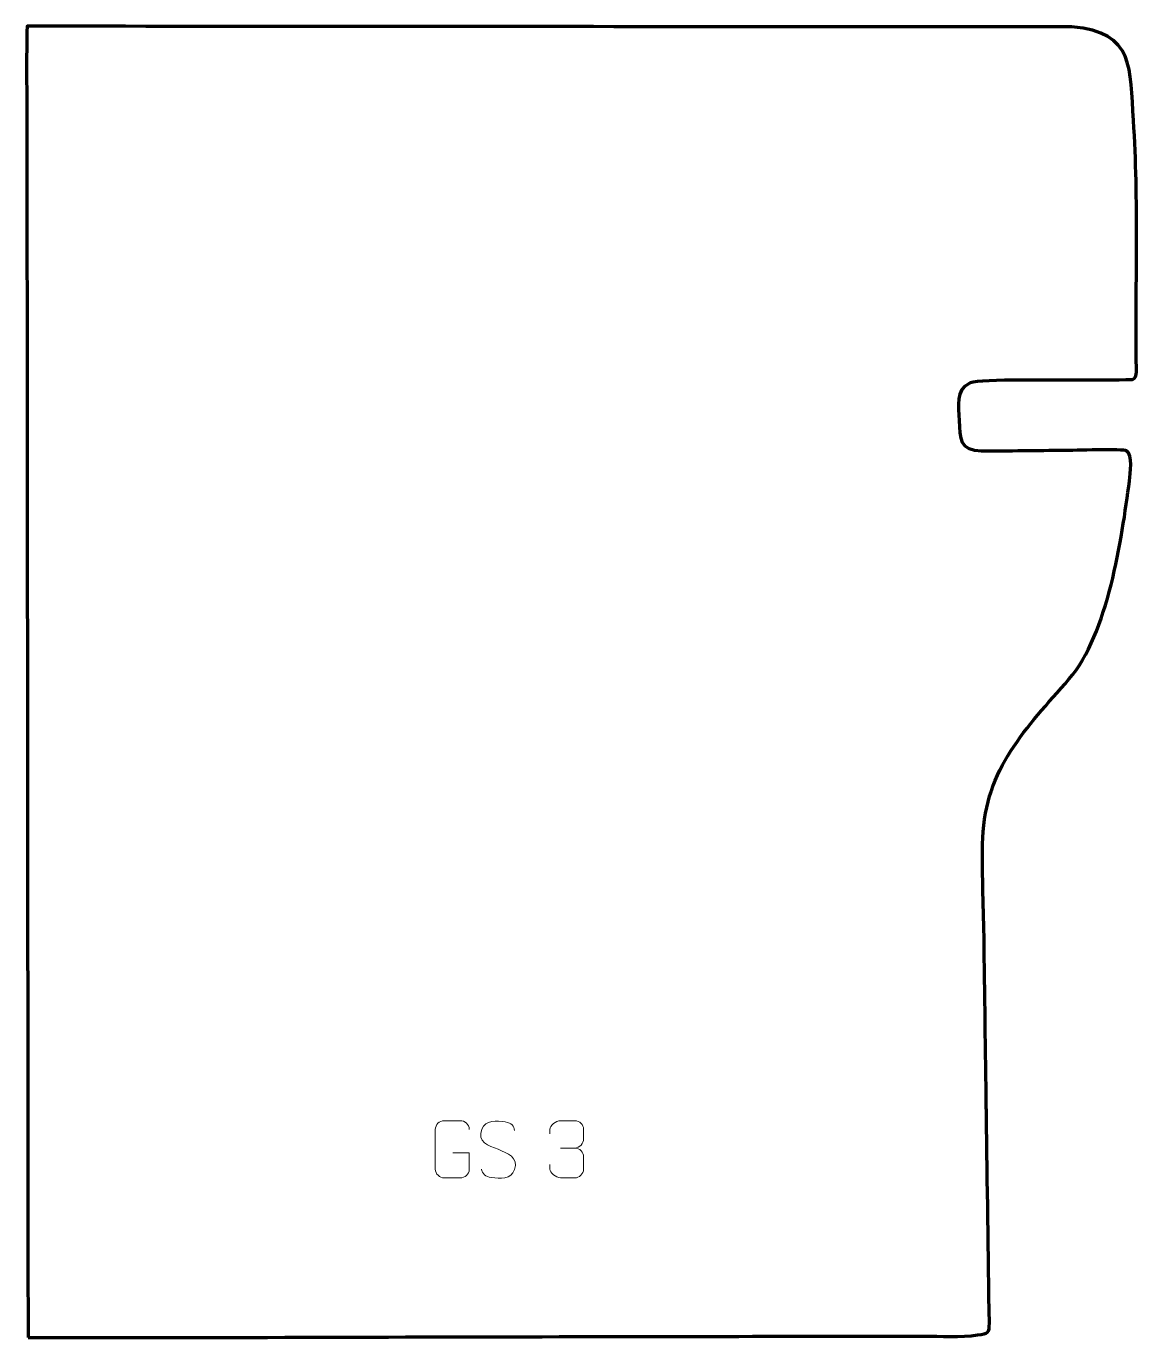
# Model space of a CAD drawing. Header units: millimetres. Extents: x 1299 to 1786, y 183 to 755.
import ezdxf

# ---------------------------------------------------------------- set-up
doc = ezdxf.new("R2010")
doc.units = ezdxf.units.MM
doc.header["$MEASUREMENT"] = 0
doc.layers.add('layer 1', color=7, linetype='Continuous')

msp = doc.modelspace()

# ---------------------------------------------------------------- linework, layer by layer
at = {"layer": 'layer 1', "color": 242, "lineweight": 158}
msp.add_open_spline([(1300.369, 182.6611), (1300.2608, 187.9573), (1300.2204, 198.5478), (1300.2154, 203.8678), (1300.2154, 203.8678), (1300.167, 254.1449), (1300.1184, 304.4222), (1300.07, 354.6994), (1300.07, 354.6994), (1300.0641, 360.7074), (1300.0584, 366.7153), (1300.0526, 372.7233), (1300.0526, 372.7233), (1300.016, 410.6683), (1299.9794, 448.6134), (1299.9428, 486.5584), (1299.9428, 486.5584), (1299.9371, 492.5665), (1299.9312, 498.5744), (1299.9254, 504.5823), (1299.9254, 504.5823), (1299.8888, 542.5274), (1299.8523, 580.4725), (1299.8157, 618.4175), (1299.8157, 618.4175), (1299.7912, 643.7142), (1299.7669, 669.0109), (1299.7425, 694.3077), (1299.7425, 694.3077), (1299.7368, 700.3156), (1299.7357, 706.3237), (1299.7251, 712.3316), (1299.7251, 712.3316), (1299.7022, 725.2647), (1299.4474, 742.5825), (1299.8497, 755.4284), (1299.8497, 755.4284), (1306.1549, 755.417), (1318.6805, 755.4017), (1324.9858, 755.3973), (1324.9858, 755.3973), (1419.8515, 755.33), (1514.7174, 755.2649), (1609.5831, 755.1987), (1609.5831, 755.1987), (1615.5912, 755.1945), (1621.5994, 755.1904), (1627.6075, 755.1861), (1627.6075, 755.1861), (1670.5348, 755.1592), (1713.4622, 755.3138), (1756.3894, 755.1431), (1756.3894, 755.1431), (1784.0111, 752.8833), (1781.6112, 736.9026), (1783.2874, 714.2979), (1783.2874, 714.2979), (1785.5887, 679.0327), (1784.1582, 644.3819), (1784.4414, 609.1698), (1784.4414, 609.1698), (1784.4551, 607.4759), (1785.2821, 601.3561), (1782.8594, 601.1991), (1782.8594, 601.1991), (1775.2776, 600.7765), (1766.6676, 601.0065), (1758.9486, 600.9293), (1758.9486, 600.9293), (1751.0481, 600.8774), (1716.8112, 601.6792), (1711.9873, 599.7681), (1711.9873, 599.7681), (1705.4239, 596.6172), (1707.0707, 589.3684), (1707.2828, 583.2291), (1707.2828, 583.2291), (1707.5518, 575.4434), (1707.387, 569.8483), (1716.8887, 569.8294), (1716.8887, 569.8294), (1728.9315, 569.8055), (1741.0255, 570.022), (1753.0737, 570.1135), (1753.0737, 570.1135), (1756.5605, 570.1535), (1779.0571, 570.8014), (1780.2921, 570.0131), (1780.2921, 570.0131), (1783.0841, 568.2311), (1781.8646, 560.0158), (1781.5439, 556.8965), (1781.5439, 556.8965), (1778.0782, 531.2059), (1772.2656, 490.0878), (1755.0938, 470.2057), (1755.0938, 470.2057), (1736.4757, 448.9559), (1718.5274, 430.9802), (1717.4503, 400.9545), (1717.4503, 400.9545), (1716.9497, 387.0018), (1717.7709, 372.0386), (1717.9608, 357.9534), (1717.9608, 357.9534), (1718.2989, 332.9034), (1718.6368, 307.8534), (1718.9747, 282.8035), (1718.9747, 282.8035), (1718.9876, 281.8522), (1719.0004, 280.9009), (1719.0132, 279.9497), (1719.0132, 279.9497), (1719.4225, 249.6347), (1719.8771, 219.32), (1720.2876, 189.0058), (1720.2876, 189.0058), (1720.3466, 184.6364), (1719.9334, 184.4618), (1715.1284, 183.7989), (1715.1284, 183.7989), (1707.9212, 182.8046), (1698.8863, 183.2833), (1691.4932, 183.3273), (1691.4932, 183.3273), (1672.5068, 183.2968), (1653.5204, 183.2664), (1634.534, 183.236), (1634.534, 183.236), (1602.89, 183.1852), (1571.246, 183.1343), (1539.602, 183.0837), (1539.602, 183.0837), (1461.467, 182.9583), (1378.4969, 182.5768), (1300.369, 182.6611)], degree=3, knots=[0, 0, 0, 0, 0.02857143, 0.02857143, 0.02857143, 0.02857143, 0.05714286, 0.05714286, 0.05714286, 0.05714286, 0.08571429, 0.08571429, 0.08571429, 0.08571429, 0.11428571, 0.11428571, 0.11428571, 0.11428571, 0.14285714, 0.14285714, 0.14285714, 0.14285714, 0.17142857, 0.17142857, 0.17142857, 0.17142857, 0.2, 0.2, 0.2, 0.2, 0.22857143, 0.22857143, 0.22857143, 0.22857143, 0.25714286, 0.25714286, 0.25714286, 0.25714286, 0.28571429, 0.28571429, 0.28571429, 0.28571429, 0.31428571, 0.31428571, 0.31428571, 0.31428571, 0.34285714, 0.34285714, 0.34285714, 0.34285714, 0.37142857, 0.37142857, 0.37142857, 0.37142857, 0.4, 0.4, 0.4, 0.4, 0.42857143, 0.42857143, 0.42857143, 0.42857143, 0.45714286, 0.45714286, 0.45714286, 0.45714286, 0.48571429, 0.48571429, 0.48571429, 0.48571429, 0.51428571, 0.51428571, 0.51428571, 0.51428571, 0.54285714, 0.54285714, 0.54285714, 0.54285714, 0.57142857, 0.57142857, 0.57142857, 0.57142857, 0.6, 0.6, 0.6, 0.6, 0.62857143, 0.62857143, 0.62857143, 0.62857143, 0.65714286, 0.65714286, 0.65714286, 0.65714286, 0.68571429, 0.68571429, 0.68571429, 0.68571429, 0.71428571, 0.71428571, 0.71428571, 0.71428571, 0.74285714, 0.74285714, 0.74285714, 0.74285714, 0.77142857, 0.77142857, 0.77142857, 0.77142857, 0.8, 0.8, 0.8, 0.8, 0.82857143, 0.82857143, 0.82857143, 0.82857143, 0.85714286, 0.85714286, 0.85714286, 0.85714286, 0.88571429, 0.88571429, 0.88571429, 0.88571429, 0.91428571, 0.91428571, 0.91428571, 0.91428571, 0.94285714, 0.94285714, 0.94285714, 0.94285714, 1, 1, 1, 1], dxfattribs=at)
at = {"layer": 'layer 1', "color": 250, "lineweight": 9}
for points, knots in [([(1485.8787, 263.4086), (1485.8787, 263.4086), (1493.0468, 263.4086), (1493.0468, 263.4086), (1493.0468, 263.4086), (1493.0468, 263.4086), (1493.0468, 256.2405), (1493.0468, 256.2405), (1493.0468, 256.2405), (1492.9071, 253.9171), (1491.2299, 252.4375), (1489.0821, 252.4267), (1489.0821, 252.4267), (1486.7503, 252.4271), (1484.4183, 252.4271), (1482.0868, 252.4267), (1482.0868, 252.4267), (1480.1619, 252.3213), (1478.1897, 254.2058), (1478.2009, 256.2231), (1478.2009, 256.2231), (1478.2013, 261.9932), (1478.2013, 267.7629), (1478.2009, 273.5322), (1478.2009, 273.5322), (1478.2051, 275.6703), (1479.9519, 277.3895), (1482.1042, 277.3761), (1482.1042, 277.3761), (1484.4299, 277.3761), (1486.756, 277.3761), (1489.0821, 277.3761), (1489.0821, 277.3761), (1491.0288, 277.4115), (1493.0202, 275.92), (1493.0468, 273.4823)], [0, 0, 0, 0, 0.1, 0.1, 0.1, 0.1, 0.2, 0.2, 0.2, 0.2, 0.3, 0.3, 0.3, 0.3, 0.4, 0.4, 0.4, 0.4, 0.5, 0.5, 0.5, 0.5, 0.6, 0.6, 0.6, 0.6, 0.7, 0.7, 0.7, 0.7, 0.8, 0.8, 0.8, 0.8, 1, 1, 1, 1]), ([(1505.6238, 264.8997), (1501.3755, 266.3701), (1496.4674, 268.1659), (1498.4725, 273.6862), (1498.4725, 273.6862), (1499.976, 277.8261), (1505.1896, 277.4376), (1508.7932, 276.8365), (1508.7932, 276.8365), (1511.6538, 276.3593), (1512.5185, 275.1461), (1512.8291, 273.062)], [0, 0, 0, 0, 0.25, 0.25, 0.25, 0.25, 0.5, 0.5, 0.5, 0.5, 1, 1, 1, 1]), ([(1528.2592, 271.6921), (1528.2592, 271.6921), (1528.2592, 273.5493), (1528.2592, 273.5493), (1528.2592, 273.5493), (1528.2449, 275.2912), (1530.9094, 277.4093), (1532.9685, 277.3866), (1532.9685, 277.3866), (1535.0326, 277.3866), (1537.0966, 277.3866), (1539.1603, 277.3866), (1539.1603, 277.3866), (1541.3548, 277.3954), (1542.9531, 275.5486), (1542.9975, 273.6365), (1542.9975, 273.6365), (1542.9971, 272.2014), (1542.9971, 270.7663), (1542.9975, 269.3308), (1542.9975, 269.3308), (1542.9489, 267.6773), (1541.3463, 265.4473), (1539.148, 265.4573), (1539.148, 265.4573), (1541.3517, 265.4461), (1542.9597, 263.6429), (1543.0137, 261.5834), (1543.0137, 261.5834), (1543.0133, 259.7987), (1543.0133, 258.014), (1543.0137, 256.2289), (1543.0137, 256.2289), (1543.0238, 254.1675), (1540.9689, 252.4044), (1539.148, 252.4125), (1539.148, 252.4125), (1537.0827, 252.4128), (1535.0175, 252.4128), (1532.9519, 252.4125), (1532.9519, 252.4125), (1530.7833, 252.424), (1528.2523, 254.8242), (1528.2337, 256.286), (1528.2337, 256.286), (1528.2337, 256.286), (1528.2337, 258.1946), (1528.2337, 258.1946)], [0, 0, 0, 0, 0.07692308, 0.07692308, 0.07692308, 0.07692308, 0.15384615, 0.15384615, 0.15384615, 0.15384615, 0.23076923, 0.23076923, 0.23076923, 0.23076923, 0.30769231, 0.30769231, 0.30769231, 0.30769231, 0.38461538, 0.38461538, 0.38461538, 0.38461538, 0.46153846, 0.46153846, 0.46153846, 0.46153846, 0.53846154, 0.53846154, 0.53846154, 0.53846154, 0.61538462, 0.61538462, 0.61538462, 0.61538462, 0.69230769, 0.69230769, 0.69230769, 0.69230769, 0.76923077, 0.76923077, 0.76923077, 0.76923077, 0.84615385, 0.84615385, 0.84615385, 0.84615385, 1, 1, 1, 1]), ([(1505.6238, 264.8996), (1509.6424, 263.2529), (1514.6719, 261.3646), (1512.8379, 256.0043), (1512.8379, 256.0043), (1511.3781, 251.7379), (1506.4673, 251.9946), (1502.7412, 252.5493), (1502.7412, 252.5493), (1499.9912, 252.9591), (1498.7703, 254.1726), (1498.3923, 256.2848)], [0, 0, 0, 0, 0.25, 0.25, 0.25, 0.25, 0.5, 0.5, 0.5, 0.5, 1, 1, 1, 1])]:
    msp.add_open_spline(points, degree=3, knots=knots, dxfattribs=at)
msp.add_open_spline([(1532.9689, 265.4469), (1532.9689, 265.4469), (1539.1653, 265.4469), (1539.1653, 265.4469)], degree=3, dxfattribs=at)

doc.saveas('drawing.dxf')
